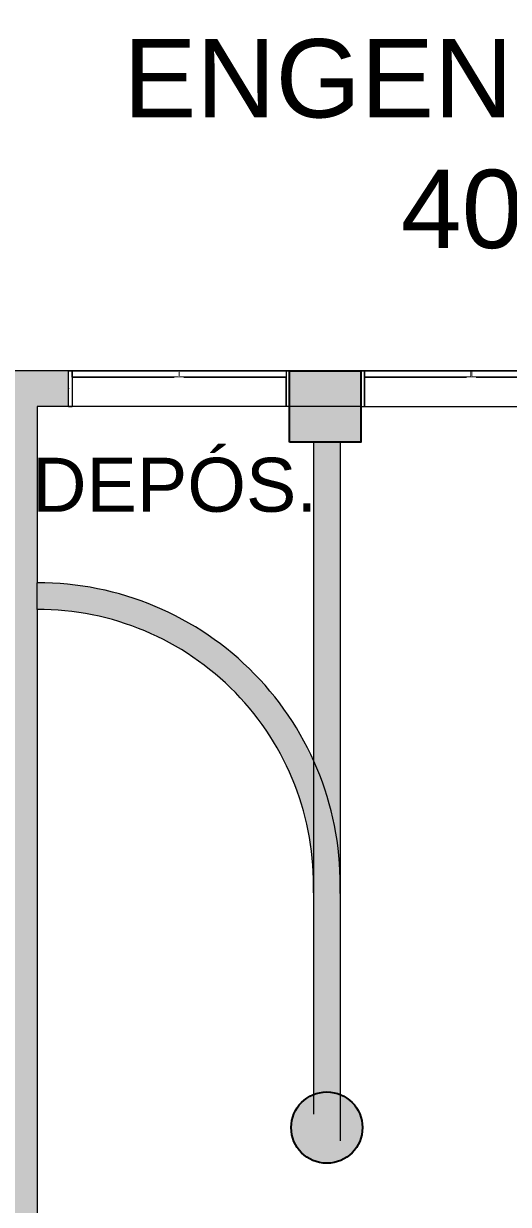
# Model space of a CAD drawing. Header units: metres. Extents: x 512 to 829, y -209 to 245.
# Drawn here: x 729.73 to 732.45, y -86.21 to -79.57 of the extents above; entities that cross this region are included whole.
import ezdxf

# ---------------------------------------------------------------- set-up
doc = ezdxf.new("R2010")
doc.units = ezdxf.units.M
doc.header["$LTSCALE"] = 0.508
doc.set_wipeout_variables(frame=1)
doc.header["$PDSIZE"] = -2
for name, color, linetype, lineweight in [('AMB-NOVOS', 10, 'Continuous', 15), ('CONTORNO', 7, 'Continuous', 15), ('None', 7, 'Continuous', 5), ('NãoImprimir', 7, 'Continuous', 5), ('Peitoris', 2, 'Continuous', 5), ('Telhado-Princ', 7, 'Continuous', 5)]:
    doc.layers.add(name, color=color, linetype=linetype, lineweight=lineweight)
doc.styles.add('Arial', font='arial.ttf')

# ---------------------------------------------------------------- blocks, each defined once
blk = doc.blocks.new('Grupo-1708')
at = {"layer": 'None', "color": 7, "linetype": 'Continuous', "lineweight": 5}
for p, q in [((-0.62, 0.1), (-0.62, -0.1)), ((0.62, 0.1), (0.62, -0.1))]:
    blk.add_line(p, q, dxfattribs=at)
blk = doc.blocks.new('Grupo-1709')
at = {"color": 7, "linetype": 'Continuous', "lineweight": 5}
for points in [[(-0.62, 0.10000000000000003), (-0.6, 0.10000000000000003), (-0.6, -0.1), (-0.62, -0.1)], [(0.6, 0.10000000000000003), (0.62, 0.10000000000000003), (0.62, -0.1), (0.6, -0.1)]]:
    blk.add_wipeout(points, dxfattribs=at).dxf.layer = 'None'
at = {"layer": 'None', "color": 7, "linetype": 'Continuous', "lineweight": 5}
for points in [[(-0.62, 0.1), (-0.6, 0.1), (-0.6, -0.1), (-0.62, -0.1)], [(0.6, 0.1), (0.62, 0.1), (0.62, -0.1), (0.6, -0.1)]]:
    blk.add_lwpolyline(points, close=True, dxfattribs=at)
blk = doc.blocks.new('Grupo-1710')
at = {"layer": 'None', "color": 7}
blk.add_blockref('Grupo-1708', (0, 0), dxfattribs=at)
blk.add_blockref('Grupo-1709', (0, 0), dxfattribs=at)
at = {"layer": 'None', "color": 7, "linetype": 'Continuous', "lineweight": 5}
for p, q in [((-0.62, 0.1), (-0.6, 0.1)), ((-0.6, 0.1), (-0.6, -0.1)), ((0.62, 0.1), (0.6, 0.1)), ((0.6, 0.1), (0.6, -0.1)), ((-0.62, -0.1), (-0.6, -0.1)), ((0.62, -0.1), (0.6, -0.1))]:
    blk.add_line(p, q, dxfattribs=at)
blk = doc.blocks.new('Grupo-1711')
at = {"color": 7, "linetype": 'Continuous', "lineweight": 5}
blk.add_wipeout([(-0.6, 0.09999999999999998), (-0.0012499999999999734, 0.09999999999999998), (-0.0012499999999999734, 0.065), (-0.6, 0.065)], dxfattribs=at).dxf.layer = 'None'
at = {"layer": 'None', "color": 7, "linetype": 'Continuous', "lineweight": 5}
blk.add_lwpolyline([(-0.6, 0.1), (-0.00125, 0.1), (-0.00125, 0.065), (-0.6, 0.065)], close=True, dxfattribs=at)
blk = doc.blocks.new('Grupo-1712')
at = {"layer": 'None', "color": 7}
blk.add_blockref('Grupo-1711', (0, 0), dxfattribs=at)
at = {"layer": 'None', "color": 7, "linetype": 'Continuous', "lineweight": 5}
for p, q in [((-0.6, 0.1), (-0.00125, 0.1)), ((-0.6, 0.1), (-0.6, 0.065)), ((-0.00125, 0.1), (-0.00125, 0.065)), ((-0.6, 0.065), (-0.00125, 0.065))]:
    blk.add_line(p, q, dxfattribs=at)
blk = doc.blocks.new('Grupo-1713')
at = {"layer": 'Peitoris', "color": 7}
blk.add_blockref('Grupo-1712', (0, 0), dxfattribs=at)
blk = doc.blocks.new('Grupo-1714')
at = {"color": 7, "linetype": 'Continuous', "lineweight": 5}
blk.add_wipeout([(0.0012499999999999734, 0.09999999999999998), (0.6, 0.09999999999999998), (0.6, 0.065), (0.0012499999999999734, 0.065)], dxfattribs=at).dxf.layer = 'None'
at = {"layer": 'None', "color": 7, "linetype": 'Continuous', "lineweight": 5}
blk.add_lwpolyline([(0.00125, 0.1), (0.6, 0.1), (0.6, 0.065), (0.00125, 0.065)], close=True, dxfattribs=at)
blk = doc.blocks.new('Grupo-1715')
at = {"layer": 'None', "color": 7}
blk.add_blockref('Grupo-1714', (0, 0), dxfattribs=at)
at = {"layer": 'None', "color": 7, "linetype": 'Continuous', "lineweight": 5}
for p, q in [((0.00125, 0.1), (0.6, 0.1)), ((0.00125, 0.1), (0.00125, 0.065)), ((0.6, 0.1), (0.6, 0.065)), ((0.00125, 0.065), (0.6, 0.065))]:
    blk.add_line(p, q, dxfattribs=at)
blk = doc.blocks.new('Grupo-1716')
at = {"layer": 'Peitoris', "color": 7}
blk.add_blockref('Grupo-1715', (0, 0), dxfattribs=at)
blk = doc.blocks.new('Grupo-1717')
at = {"layer": 'None', "color": 7, "linetype": 'Continuous', "lineweight": 5}
for p, q in [((0.62, 0.1), (-0.62, 0.1)), ((0.62, -0.1), (-0.62, -0.1))]:
    blk.add_line(p, q, dxfattribs=at)
blk = doc.blocks.new('Door (2D)-56')
at = {"layer": 'None', "color": 7}
blk.add_blockref('Grupo-1710', (0, 0), dxfattribs=at)
at = {"layer": 'NãoImprimir', "color": 7, "linetype": 'Continuous', "lineweight": 5}
for p in [(-0.62, 0), (0.62, 0)]:
    blk.add_point(p, dxfattribs=at)
at = {"layer": 'None', "color": 7}
blk.add_blockref('Grupo-1713', (0, 0), dxfattribs=at)
blk.add_blockref('Grupo-1716', (0, 0), dxfattribs=at)
at = {"color": 7, "linetype": 'Continuous', "lineweight": 5}
blk.add_wipeout([(-0.02625, 0.0625), (-0.02625, 0.065), (-0.0012500000000000015, 0.065), (-0.0012500000000000015, 0.1), (0.0012500000000000015, 0.1), (0.0012500000000000015, 0.065), (0.02625, 0.065), (0.02625, 0.0625)], dxfattribs=at).dxf.layer = 'None'
at = {"layer": 'Telhado-Princ', "color": 7}
blk.add_blockref('Grupo-1717', (0, 0), dxfattribs=at)
blk = doc.blocks.new('Grupo-1718')
at = {"layer": 'None', "color": 7, "linetype": 'Continuous', "lineweight": 5}
for p, q in [((-0.62, 0.1), (-0.62, -0.1)), ((0.62, 0.1), (0.62, -0.1))]:
    blk.add_line(p, q, dxfattribs=at)
blk = doc.blocks.new('Grupo-1719')
at = {"color": 7, "linetype": 'Continuous', "lineweight": 5}
for points in [[(-0.62, 0.10000000000000003), (-0.6, 0.10000000000000003), (-0.6, -0.1), (-0.62, -0.1)], [(0.6, 0.10000000000000003), (0.62, 0.10000000000000003), (0.62, -0.1), (0.6, -0.1)]]:
    blk.add_wipeout(points, dxfattribs=at).dxf.layer = 'None'
at = {"layer": 'None', "color": 7, "linetype": 'Continuous', "lineweight": 5}
for points in [[(-0.62, 0.1), (-0.6, 0.1), (-0.6, -0.1), (-0.62, -0.1)], [(0.6, 0.1), (0.62, 0.1), (0.62, -0.1), (0.6, -0.1)]]:
    blk.add_lwpolyline(points, close=True, dxfattribs=at)
blk = doc.blocks.new('Grupo-1720')
at = {"layer": 'None', "color": 7}
blk.add_blockref('Grupo-1718', (0, 0), dxfattribs=at)
blk.add_blockref('Grupo-1719', (0, 0), dxfattribs=at)
at = {"layer": 'None', "color": 7, "linetype": 'Continuous', "lineweight": 5}
for p, q in [((-0.62, 0.1), (-0.6, 0.1)), ((-0.6, 0.1), (-0.6, -0.1)), ((0.62, 0.1), (0.6, 0.1)), ((0.6, 0.1), (0.6, -0.1)), ((-0.62, -0.1), (-0.6, -0.1)), ((0.62, -0.1), (0.6, -0.1))]:
    blk.add_line(p, q, dxfattribs=at)
blk = doc.blocks.new('Grupo-1721')
at = {"color": 7, "linetype": 'Continuous', "lineweight": 5}
blk.add_wipeout([(-0.6, 0.09999999999999998), (-0.0012499999999999734, 0.09999999999999998), (-0.0012499999999999734, 0.065), (-0.6, 0.065)], dxfattribs=at).dxf.layer = 'None'
at = {"layer": 'None', "color": 7, "linetype": 'Continuous', "lineweight": 5}
blk.add_lwpolyline([(-0.6, 0.1), (-0.00125, 0.1), (-0.00125, 0.065), (-0.6, 0.065)], close=True, dxfattribs=at)
blk = doc.blocks.new('Grupo-1722')
at = {"layer": 'None', "color": 7}
blk.add_blockref('Grupo-1721', (0, 0), dxfattribs=at)
at = {"layer": 'None', "color": 7, "linetype": 'Continuous', "lineweight": 5}
for p, q in [((-0.6, 0.1), (-0.00125, 0.1)), ((-0.6, 0.1), (-0.6, 0.065)), ((-0.00125, 0.1), (-0.00125, 0.065)), ((-0.6, 0.065), (-0.00125, 0.065))]:
    blk.add_line(p, q, dxfattribs=at)
blk = doc.blocks.new('Grupo-1723')
at = {"layer": 'Peitoris', "color": 7}
blk.add_blockref('Grupo-1722', (0, 0), dxfattribs=at)
blk = doc.blocks.new('Grupo-1724')
at = {"color": 7, "linetype": 'Continuous', "lineweight": 5}
blk.add_wipeout([(0.0012499999999999734, 0.09999999999999998), (0.6, 0.09999999999999998), (0.6, 0.065), (0.0012499999999999734, 0.065)], dxfattribs=at).dxf.layer = 'None'
at = {"layer": 'None', "color": 7, "linetype": 'Continuous', "lineweight": 5}
blk.add_lwpolyline([(0.00125, 0.1), (0.6, 0.1), (0.6, 0.065), (0.00125, 0.065)], close=True, dxfattribs=at)
blk = doc.blocks.new('Grupo-1725')
at = {"layer": 'None', "color": 7}
blk.add_blockref('Grupo-1724', (0, 0), dxfattribs=at)
at = {"layer": 'None', "color": 7, "linetype": 'Continuous', "lineweight": 5}
for p, q in [((0.00125, 0.1), (0.6, 0.1)), ((0.00125, 0.1), (0.00125, 0.065)), ((0.6, 0.1), (0.6, 0.065)), ((0.00125, 0.065), (0.6, 0.065))]:
    blk.add_line(p, q, dxfattribs=at)
blk = doc.blocks.new('Grupo-1726')
at = {"layer": 'Peitoris', "color": 7}
blk.add_blockref('Grupo-1725', (0, 0), dxfattribs=at)
blk = doc.blocks.new('Grupo-1727')
at = {"layer": 'None', "color": 7, "linetype": 'Continuous', "lineweight": 5}
for p, q in [((0.62, 0.1), (-0.62, 0.1)), ((0.62, -0.1), (-0.62, -0.1))]:
    blk.add_line(p, q, dxfattribs=at)
blk = doc.blocks.new('Door (2D)-57')
at = {"layer": 'None', "color": 7}
blk.add_blockref('Grupo-1720', (0, 0), dxfattribs=at)
at = {"layer": 'NãoImprimir', "color": 7, "linetype": 'Continuous', "lineweight": 5}
for p in [(-0.62, 0), (0.62, 0)]:
    blk.add_point(p, dxfattribs=at)
at = {"layer": 'None', "color": 7}
blk.add_blockref('Grupo-1723', (0, 0), dxfattribs=at)
blk.add_blockref('Grupo-1726', (0, 0), dxfattribs=at)
at = {"color": 7, "linetype": 'Continuous', "lineweight": 5}
blk.add_wipeout([(-0.02625, 0.0625), (-0.02625, 0.065), (-0.0012500000000000015, 0.065), (-0.0012500000000000015, 0.1), (0.0012500000000000015, 0.1), (0.0012500000000000015, 0.065), (0.02625, 0.065), (0.02625, 0.0625)], dxfattribs=at).dxf.layer = 'None'
at = {"layer": 'Telhado-Princ', "color": 7}
blk.add_blockref('Grupo-1727', (0, 0), dxfattribs=at)
blk = doc.blocks.new('Grupo-1888')
at = {"layer": 'None', "linetype": 'Continuous', "lineweight": 0}
blk.add_hatch(color=255, dxfattribs=at).paths.add_polyline_path([(12.84625927853897, 17.09731854396548), (12.84625927853897, 17.49731854396548), (13.24625927853898, 17.49731854396548), (13.24625927853898, 17.09731854396548)])
h = blk.add_hatch(color=255, dxfattribs=at)
edge = h.paths.add_edge_path()
edge.add_arc((13.0552252651353, 13.24746665055717), 0.2, 0, 360, ccw=False)
at = {"layer": 'None', "color": 7, "linetype": 'Continuous', "lineweight": 25}
blk.add_lwpolyline([(12.84625927853897, 17.09731854396548), (12.84625927853897, 17.49731854396548), (13.24625927853898, 17.49731854396548), (13.24625927853898, 17.09731854396548)], close=True, dxfattribs=at)
blk.add_circle((13.0552252651353, 13.24746665055717), 0.2, dxfattribs=at)

msp = doc.modelspace()

# ---------------------------------------------------------------- hatches: boundary and pattern name
at = {"layer": 'None', "linetype": 'Continuous', "lineweight": 0}
h = msp.add_hatch(color=250, dxfattribs=at)
edge = h.paths.add_edge_path()
edge.add_arc((729.814385811573, -84.41010265110754), 1.695771859627944, 358.3057591385377, 450.1656902464892)
edge.add_line((729.8094819169371, -82.71433788212468), (729.8094819169371, -82.8643385701964))
edge.add_arc((729.814385811573, -84.41010265110754), 1.545771859627946, 358.3057591385378, 450.18176869720685, ccw=False)
edge.add_line((731.3594819169373, -84.45580458985498), (731.5094163424873, -84.46023945569202))

# ---------------------------------------------------------------- linework, layer by layer
at = {"layer": 'None', "color": 7, "linetype": 'Continuous', "lineweight": 18}
for p, q in [((729.9855159303409, -81.5243307914796), (725.6455159303407, -81.5243307914796)), ((731.6255159303407, -81.5243307914796), (731.2255159303411, -81.5243307914796)), ((729.8094819169371, -81.72433079147959), (729.8094819169371, -82.7143307914796)), ((729.9855159303409, -81.72433079147959), (729.8094819169371, -81.72433079147959)), ((731.6255159303407, -81.72433079147959), (731.2255159303411, -81.72433079147959)), ((731.3594819169373, -81.92433079147958), (731.3594819169373, -85.69918268488792)), ((731.5094819169374, -81.92433079147958), (731.5094819169374, -85.84918268488792)), ((729.8094819169371, -82.8643385701964), (729.8094819169371, -82.71433788212468)), ((729.809481916937, -82.86433857019641), (729.8094819169371, -87.99918268488793))]:
    msp.add_line(p, q, dxfattribs=at)
for radius, end in [(1.695771859627944, 90.16569024649246), (1.545771859627946, 90.18176869720124)]:
    msp.add_arc((729.814385811573, -84.41010265110754), radius, 358.3057591385367, end, dxfattribs=at)
at = {"layer": 'None', "color": 250, "linetype": 'Continuous'}
for points in [[(729.9855159303409, -81.5243307914796), (729.9855159303409, -81.72433079147959), (725.6455159303407, -81.5243307914796), (725.6455159303407, -81.72433079147959)], [(731.6255159303407, -81.5243307914796), (731.6255159303407, -81.72433079147959), (731.2255159303411, -81.5243307914796), (731.2255159303411, -81.72433079147959)], [(729.659481916937, -81.72433079147959), (729.8094819169371, -81.72433079147959), (729.659481916937, -87.99918268488793), (729.8094819169371, -87.99918268488793)], [(731.3594819169373, -81.92433079147958), (731.5094819169374, -81.92433079147958), (731.3594819169373, -85.69918268488792), (731.5094819169374, -85.84918268488792)]]:
    msp.add_solid(points, dxfattribs=at)

# ---------------------------------------------------------------- texts
at = {"layer": 'AMB-NOVOS', "linetype": 'Continuous', "lineweight": 0, "insert": (728.9896158464203, -78.92795962000895), "char_height": 0.4400000000000001, "attachment_point": 1}
msp.add_mtext_dynamic_manual_height_columns('\\pi0.61864;{\\fArial|b0|i0|c0|p34;LABORATÓRIO DE \\P\\pi1.3037;ENGENHARIA\\P\\pi2.85961;401}', width=6.624127850014702, gutter_width=1, heights=[0], dxfattribs=at)
at = {"layer": 'CONTORNO', "color": 7, "insert": (730.5809279323155, -82.01242835441519), "char_height": 0.3031684027777777, "attachment_point": 2, "line_spacing_factor": 0.9673603504928805, "style": 'Arial'}
msp.add_mtext('DEPÓS.', dxfattribs=at)

# ---------------------------------------------------------------- next in the draw order: block references
at = {"layer": 'None', "color": 7}
msp.add_blockref('Door (2D)-56', (730.6055159303407, -81.6243307914796), dxfattribs=at)
at = {"layer": 'None', "color": 7, "xscale": -1}
msp.add_blockref('Door (2D)-57', (732.2455159303411, -81.6243307914796), dxfattribs=at)

# ---------------------------------------------------------------- next in the draw order: block references
at = {"layer": 'None', "color": 7}
msp.add_blockref('Grupo-1888', (718.379256651802, -99.02164933544509), dxfattribs=at)

doc.saveas('drawing.dxf')
